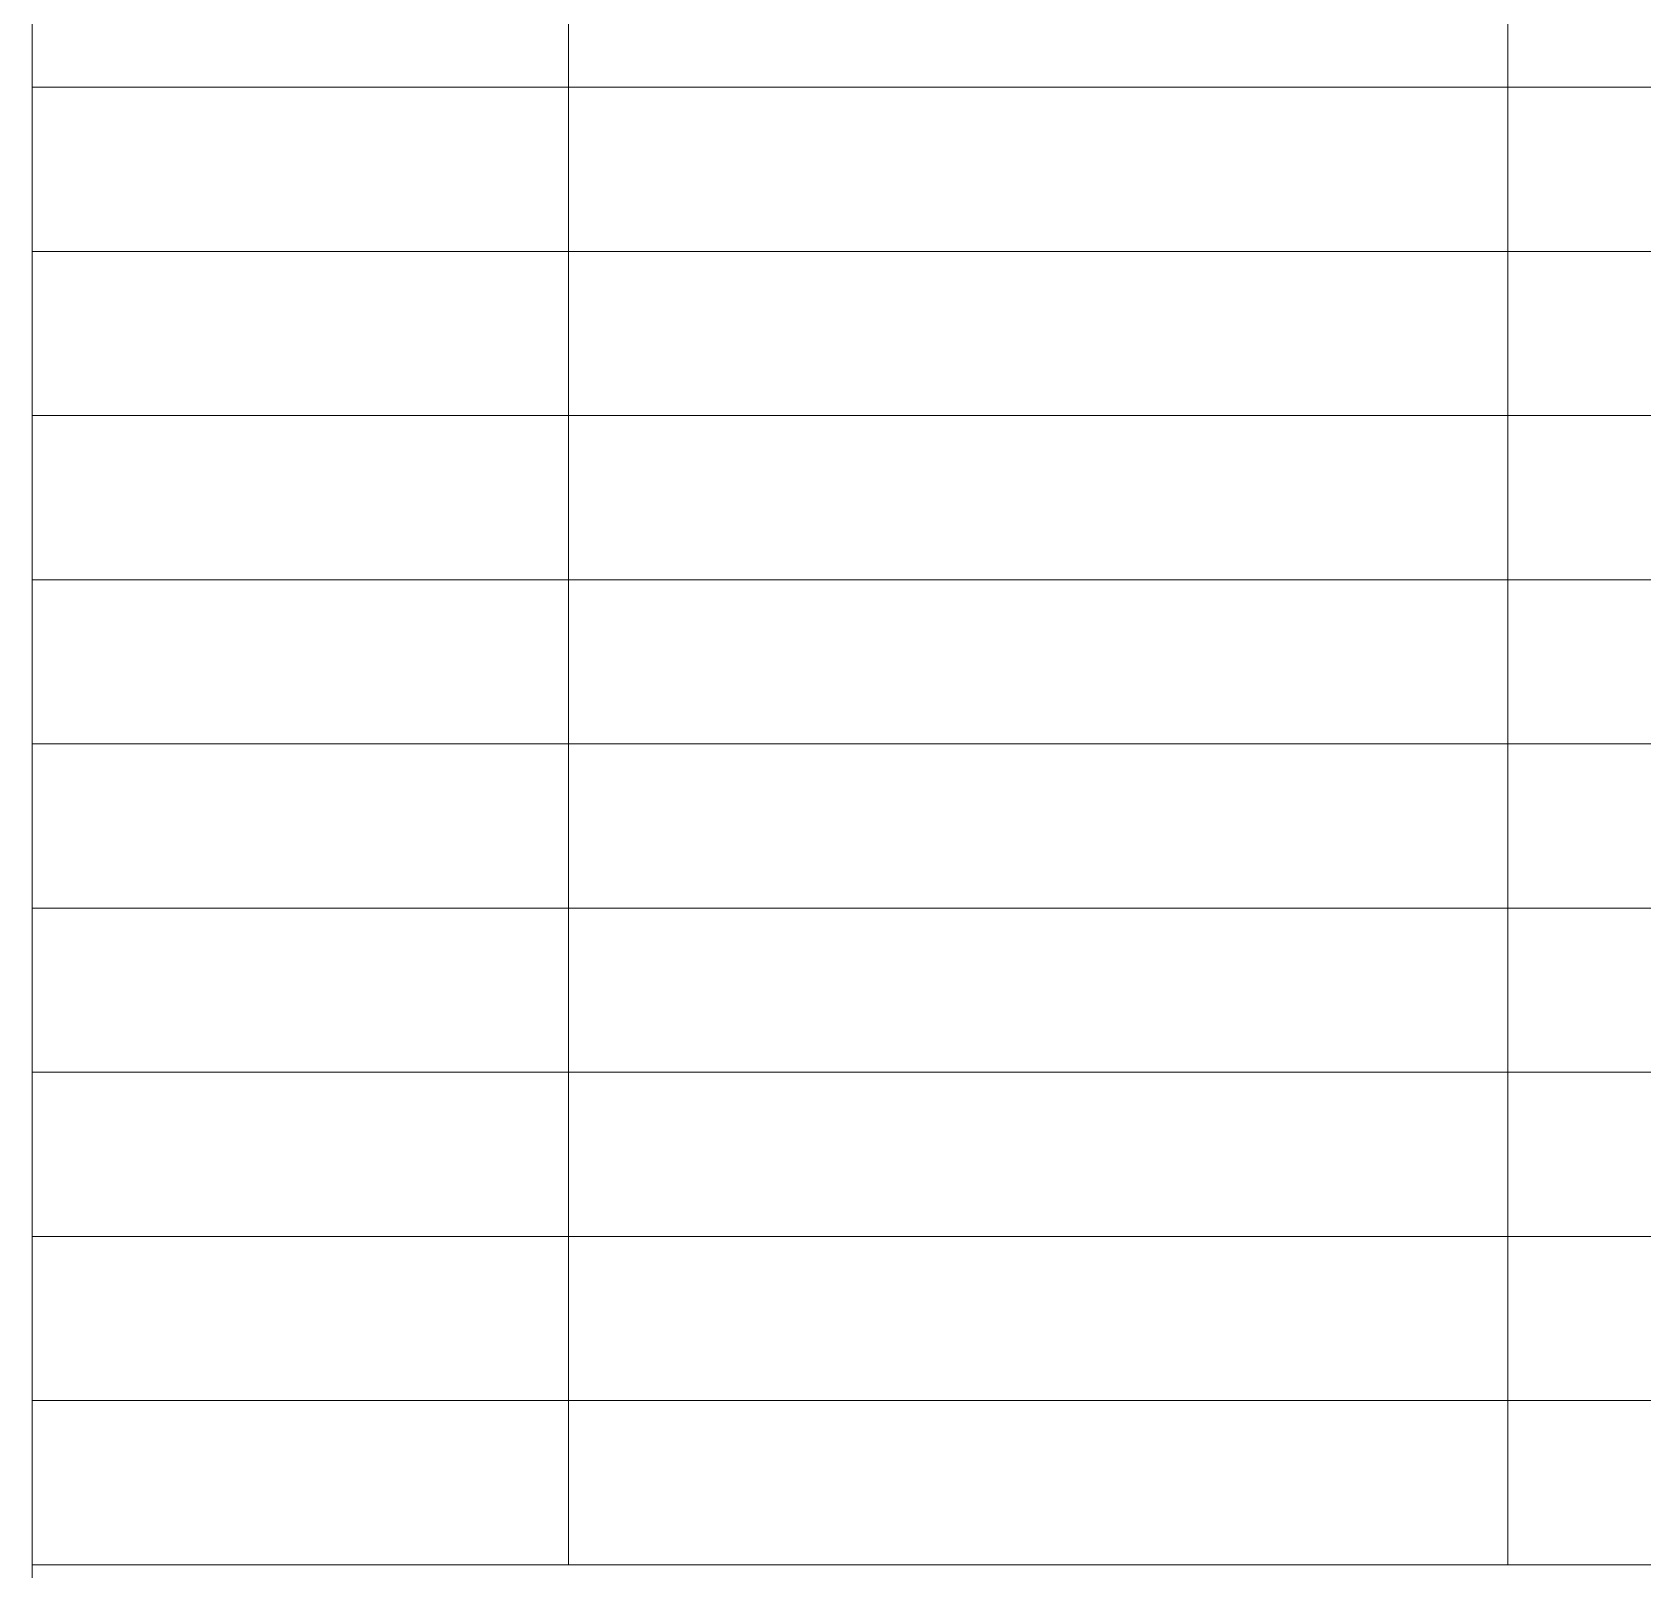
# Model space of a CAD drawing. Header units: millimetres. Extents: x -16190 to -8852, y -6844 to 7484.
# Drawn here: x -16190.4 to -15896.1, y 6705.2 to 6986.2 of the extents above; entities that cross this region are included whole.
import ezdxf

# ---------------------------------------------------------------- set-up
doc = ezdxf.new("R2010")
doc.units = ezdxf.units.MM
doc.layers.add('dim', color=82, linetype='Continuous', lineweight=9)

msp = doc.modelspace()

# ---------------------------------------------------------------- linework, layer by layer
at = {"layer": 'dim', "color": 7}
for p, q in [((-16190.362, 7483.66), (-16190.362, 6478.743)), ((-16092.347, 7416.107), (-16092.347, 6706.107)), ((-15920.752, 7416.107), (-15920.752, 6706.107)), ((-16190.362, 6976.107), (-15601.77, 6976.107)), ((-16190.362, 6946.107), (-15601.77, 6946.107)), ((-16190.362, 6916.107), (-15601.77, 6916.107)), ((-16190.362, 6886.107), (-15601.77, 6886.107)), ((-16190.362, 6886.107), (-15601.77, 6886.107)), ((-16190.362, 6856.107), (-15601.77, 6856.107)), ((-16190.362, 6826.107), (-15601.77, 6826.107)), ((-16190.362, 6796.107), (-15601.77, 6796.107)), ((-16190.362, 6766.107), (-15601.77, 6766.107)), ((-16190.362, 6736.107), (-15601.77, 6736.107)), ((-16190.362, 6706.107), (-15601.77, 6706.107))]:
    msp.add_line(p, q, dxfattribs=at)

doc.saveas('drawing.dxf')
